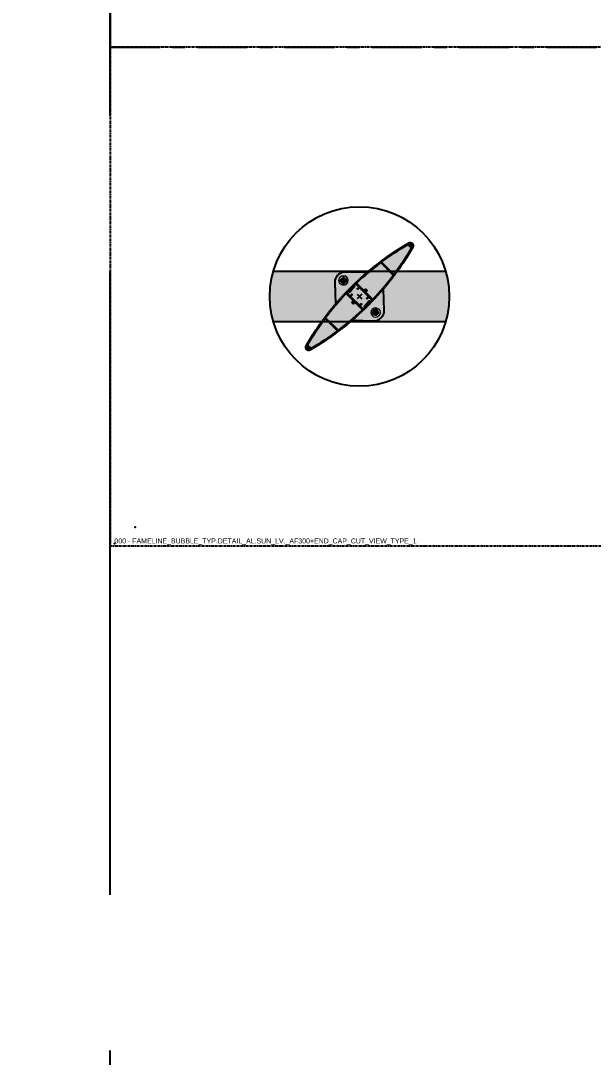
# Model space of a CAD drawing. Header units: millimetres. Extents: x -244126 to 368105, y -173968 to 259060.
# Drawn here: x 158705 to 159853, y -122669 to -120591 of the extents above; entities that cross this region are included whole.
import ezdxf
from ezdxf.xclip import XClip

# ---------------------------------------------------------------- set-up
doc = ezdxf.new("R2010")
doc.units = ezdxf.units.MM
doc.header["$MEASUREMENT"] = 0
doc.header["$XCLIPFRAME"] = 0
doc.linetypes.add('005_GG_TA_LINE', pattern=[13.75, 5, -1.25, 1.25, -1.25, 5])
doc.linetypes.add('HIDDEN', pattern=[9.524999999999999, 6.35, -3.175])
for name, color, linetype in [('000 - H A T C H', 8, 'Continuous'), ('000 - SYMBOL CON', 1, 'Continuous'), ('001 - ASCESSORIES', 1, 'Continuous'), ('A03_SUN LOUVER', 7, 'Continuous')]:
    doc.layers.add(name, color=color, linetype=linetype)
doc.styles.get("Standard").update_dxf_attribs({"font": 'arial.ttf'})

# ---------------------------------------------------------------- blocks, each defined once
blk = doc.blocks.new('*U1777')
at = {"color": 0}
blk.add_wipeout([(3.637978807091713e-12, 50), (3.637978807091713e-12, -50), (2500.0000000000036, -50), (2500.0000000000036, 50)], dxfattribs=at).dxf.layer = '001 - ASCESSORIES'
at = {"layer": '001 - ASCESSORIES', "color": 0}
blk.add_lwpolyline([(3.645084234449314e-12, 50.00000000000001), (3.623767952376511e-12, -49.99999999999999), (2500.000000000003, -50.00000000000016), (2500.000000000003, 49.99999999999983)], close=True, dxfattribs=at)
blk = doc.blocks.new('000 - ASSCESSORIES_FAMELINE_AL.END_CAP_FOR_AF_300_TOP_VIEW_PART_1_of_4')
at = {"layer": '000 - H A T C H'}
h = blk.add_hatch(color=250, dxfattribs=at)
edge = h.paths.add_edge_path()
edge.add_line((44.26472835011374, 23.25153372617945), (14.52266582313227, 54.66245292382609))
edge.add_arc((-0.3262194707072616, 40.44413862827247), 20.55844974400425, 43.75724557493645, 89.09079801459133)
edge.add_line((0, 61), (0, 54.39999996224135))
edge.add_arc((0, 44.99999996876431), 9.399999993477032, -90, 90, ccw=False)
edge.add_line((0, 35.59999997528728), (0, 0))
edge.add_line((0, 0), (150, 0))
edge.add_arc((143.9253125867756, -0.05756107502707097), 6.074960118860481, 0.5428934427453079, 74.97374580631451)
edge.add_arc((5.427125415735645e-11, -536.1842101542244), 561.1842101368545, 74.97302848763162, 85.47596078445538)
at = {"layer": '001 - ASCESSORIES', "color": 0}
blk.add_lwpolyline([(150, 0, 0.3340455848577997), (145.5562401227216, 5.794662744228845, 0.04588564638147995), (44.26472835011373, 23.25153372617933), (14.52266582313314, 54.66245292382519, 0.2004257880829333), (0, 61)], format="xyb", dxfattribs=at)
at = {"layer": '001 - ASCESSORIES', "color": 8, "linetype": 'Continuous', "lineweight": 15}
for radius in [9.399999993477033, 4.499999996877314]:
    blk.add_arc((0, 44.99999996876431), radius, 270, 90, dxfattribs=at)
blk = doc.blocks.new('000 - ASSCESSORIES_FAMELINE_AL.END_CAP_FOR_AF_300_TOP_VIEW')
at = {"layer": '001 - ASCESSORIES', "color": 0}
blk.add_point((0, 0), dxfattribs=at)
at = {"layer": '001 - ASCESSORIES', "color": 0, "xscale": -1}
blk.add_blockref('000 - ASSCESSORIES_FAMELINE_AL.END_CAP_FOR_AF_300_TOP_VIEW_PART_1_of_4', (0, 0), dxfattribs=at)
at = {"layer": '001 - ASCESSORIES', "color": 0}
blk.add_blockref('000 - ASSCESSORIES_FAMELINE_AL.END_CAP_FOR_AF_300_TOP_VIEW_PART_1_of_4', (0, 0), dxfattribs=at)
at = {"layer": '001 - ASCESSORIES', "color": 0, "rotation": 180}
blk.add_blockref('000 - ASSCESSORIES_FAMELINE_AL.END_CAP_FOR_AF_300_TOP_VIEW_PART_1_of_4', (0, 0), dxfattribs=at)
at = {"layer": '001 - ASCESSORIES', "color": 0, "xscale": -1, "rotation": 180}
blk.add_blockref('000 - ASSCESSORIES_FAMELINE_AL.END_CAP_FOR_AF_300_TOP_VIEW_PART_1_of_4', (0, 0), dxfattribs=at)
blk = doc.blocks.new('000 - FAMELINE_AL.SUN_LV_AF_300_CUT_VIEW_PART_1_of_2')
at = {"layer": '000 - H A T C H'}
h = blk.add_hatch(dxfattribs=at)
h.set_pattern_fill('ANSI32', color=256, scale=0.1)
h.set_pattern_definition([(45, (1e-07, 0), (-0.6735192090801867, 0.6735192090801867), []), (45, (0.4490130999976489, 0), (-0.6735192090801867, 0.6735192090801867), [])])
edge = h.paths.add_edge_path()
edge.add_line((-12.69999989999709, -14.5), (-12.69999989999709, -22.96252179788644))
edge.add_arc((-12.39999989999619, -22.96252179788514), 0.3000000000009049, 180.0000000002476, 268.729579930849)
edge.add_arc((1.010724819394682e-07, 536.1842102674107), 559.5842103790587, 268.7295799305708, 269.2112908458474)
edge.add_arc((-7.700000101717837, -23.14700182279376), 0.1999999999846368, 269.2112906221153, 359.9999998045877)
edge.add_line((-7.500000101733201, -23.14700182347588), (-7.500000101733201, -21.33554905166602))
edge.add_arc((-7.300000101733083, -21.33554905166629), 0.2000000000001174, 94.99999999989979, 179.9999999999227, ccw=False)
edge.add_line((-7.317431250282277, -21.13631011204779), (6.384361544324896, -19.93755857253745))
edge.add_line((6.384361544324896, -19.93755857253745), (7.573502437872924, -19.93755857253745))
edge.add_arc((7.573502437872773, -20.13755857254167), 0.2000000000042164, 40.29714280170782, 89.99999999995669, ccw=False)
edge.add_arc((6.963341971657395, -20.65495996967756), 1.000000000185679, -102.31057074687902, 40.29714279829642, ccw=False)
edge.add_line((6.750131329593535, -21.63196622476607), (6.463341971552985, -21.13523248556703))
edge.add_line((6.463341971552985, -21.13523248556703), (-5.413028147479815, -22.17428023481989))
edge.add_arc((-5.40000010173248, -22.77413877649765), 0.599999999999801, 91.24418450716492, 271.0070075805223)
edge.add_line((-5.389455285913606, -23.37404610839076), (-0.6000001017317453, -23.80000011160882))
edge.add_arc((-0.6000001017549951, -24.40000011161049), 0.6000000000016641, -91.93687809869272, 89.99999999777981, ccw=False)
edge.add_arc((1.0000535155541e-07, 536.1842102123957), 561.1842103240335, 254.9671165591227, 269.93667071991433, ccw=False)
edge.add_arc((-143.9999998996585, -4.263800388132184e-12), 6.000000100977642, 105.0328834441222, 254.9671165619929, ccw=False)
edge.add_arc((1.003206904215403e-07, -536.1842102147752), 561.1842103264052, 90.0306457604641, 105.03288344091101, ccw=False)
edge.add_arc((-0.2999996984743082, 24.69991988105383), 0.3000000002147847, 4.1291173147328664e-08, 90.03064580192978, ccw=False)
edge.add_line((3.017404767684638e-07, 24.69991988127003), (3.017404767684638e-07, 24.20157889305665))
edge.add_arc((0.6000003017390402, 24.20157889305504), 0.5999999999985635, 179.9999999998463, 264.9177257110026)
edge.add_line((0.5468486145102022, 23.60393778156504), (4.182792874234258, 23.28057218916365))
edge.add_arc((4.137739819342601, 22.77399263906934), 0.5085790187658414, -85.0000000003829, 84.91772571131582, ccw=False)
edge.add_line((4.182065401465628, 22.26734891701381), (-6.163450113767646, 21.36223359109863))
edge.add_arc((-6.189596836592891, 21.66109200052944), 0.3000000000033566, 210.0000000003152, 275.0000000001255, ccw=False)
edge.add_line((-6.449404457730304, 21.51109200052633), (-7.422896813005388, 23.19723022065227))
edge.add_arc((-7.682704434144409, 23.04723022065147), 0.3000000000035955, 29.9999999997803, 90.78707816440158)
edge.add_arc((9.965100034037278e-08, -536.1842101817648), 559.584210293406, 90.78707816472217, 91.27042006943643)
edge.add_line((-12.40665125846939, 23.26244805454371), (-12.69999989999709, 14.5))
edge.add_arc((-12.399999899996, 14.50000000000182), 0.3000000000010914, 180.0000000003474, 270.0000000003474)
edge.add_line((-12.39999989999418, 14.20000000000073), (-7.799999899995634, 14.20000000000073))
edge.add_arc((-7.799999899996544, 14.10000000000127), 0.0999999999994543, -5.210836206970271e-10, 89.99999999947892, ccw=False)
edge.add_line((-7.699999899997089, 14.10000000000036), (-7.699999899997089, 12.80000000000109))
edge.add_arc((-7.799999899996544, 12.80000000000018), 0.0999999999994543, -89.99999999947892, 5.210836206970271e-10, ccw=False)
edge.add_line((-7.799999899995634, 12.70000000000073), (-12.39999989999418, 12.70000000000073))
edge.add_arc((-12.39999989999573, 12.39999999999936), 0.300000000001365, 89.99999999970484, 179.9999999996004)
edge.add_line((-12.69999989999709, 12.40000000000146), (-12.69999989999709, -12.39999999999964))
edge.add_arc((-12.39999989999509, -12.39999999999873), 0.3000000000020009, 180.0000000001737, 270.0000000001737)
edge.add_line((-12.39999989999418, -12.70000000000073), (-7.799999899995634, -12.69999999999891))
edge.add_arc((-7.799999899996453, -12.79999999999827), 0.09999999999936371, -5.729816621169448e-10, 89.99999999953081, ccw=False)
edge.add_line((-7.699999899997089, -12.79999999999927), (-7.699999899997089, -14.09999999999854))
edge.add_arc((-7.799999899996544, -14.09999999999945), 0.0999999999994543, -89.99999999947892, 5.210836206970271e-10, ccw=False)
edge.add_line((-7.799999899995634, -14.19999999999891), (-12.39999989999418, -14.19999999999891))
edge.add_arc((-12.39999989999509, -14.50000000000091), 0.3000000000020009, 89.9999999998263, 179.9999999998263)
edge = h.paths.add_edge_path(flags=16)
edge.add_arc((-78.03686660911126, 17.62900320166201), 0.3000000000013996, 98.02064417349526, 179.999999999255)
edge.add_line((-78.33686660911266, 17.62900320166591), (-78.33686660915632, -17.62900320165318))
edge.add_arc((-78.03686661012334, -17.62900320249094), 0.2999999990329769, 179.9999998399986, 261.9793556658627)
edge.add_arc((1.011249963767114e-07, 536.1842102251926), 559.5842103368594, 261.9793558258327, 268.4631431674327)
edge.add_arc((-14.9999998999993, -22.89881396002464), 0.3000000000022138, 268.463143167099, 359.9999999997374)
edge.add_line((-14.69999989999709, -22.89881396002602), (-14.69999989999709, -3.162277660168911))
edge.add_arc((-15.69999989999796, -3.162277660167817), 1.000000000000865, 359.9999999999374, 475.3769335251397)
edge.add_arc((-17.19999989999596, -9.003686685105095e-12), 2.499999999989634, 217.8374797629646, 295.3769335252099, ccw=False)
edge.add_arc((-18.93745850881503, -1.349532357017301), 0.299999999996024, 120.0000000009928, 217.8374797640897, ccw=False)
edge.add_line((-19.08745850881754, -1.089724735888012), (-18.91245427895122, -0.9886859966627526))
edge.add_arc((-18.76245427895245, -1.248493617795285), 0.2999999999969645, 38.626926558658226, 120.00000000006489, ccw=False)
edge.add_arc((-17.19999989999382, -2.733837969105814e-12), 1.700000000001968, 218.6269265584073, 501.3730734411999)
edge.add_arc((-18.76245427894987, 1.248493617802246), 0.3000000000027082, 239.9999999999994, 321.373073441406, ccw=False)
edge.add_line((-18.91245427895122, 0.9886859966645716), (-19.08745850881754, 1.089724735888012))
edge.add_arc((-18.93745850881736, 1.349532357021483), 0.299999999998478, 142.1625202368455, 239.9999999997925, ccw=False)
edge.add_arc((-17.19999989999893, 3.502309553482519e-12), 2.499999999997521, 64.62306647480051, 142.1625202369634, ccw=False)
edge.add_arc((-15.69999989999738, 3.162277660168726), 1.00000000000029, 244.6230664748082, 360.0000000000106)
edge.add_line((-14.69999989999709, 3.162277660168911), (-14.69999989999709, 22.89881396002602))
edge.add_arc((-14.9999998999993, 22.89881396002464), 0.3000000000022123, 2.625865944996915e-10, 91.53685683290105)
edge.add_arc((9.979628146083996e-08, -536.1842102099766), 559.5842103216132, 91.53685683247308, 98.02064417407306)
edge = h.paths.add_edge_path(flags=16)
edge.add_arc((-141.9130206551788, -3.965039364096049), 1.110763524366557, 122.0267026727237, 248.7928853530536, ccw=False)
edge.add_arc((-143.4475707621703, -1.260937655902352), 1.999999999982232, 298.212829105697, 320.9152797126032)
edge.add_arc((-142.0503845381477, -2.395781546196623), 0.1999999999997857, 320.9152797125727, 420.0000000002483)
edge.add_line((-141.9503845381485, -2.222576465439488), (-143.7690910978643, -1.172545743605951))
edge.add_arc((-144.9999998999922, -2.909563241174092e-12), 1.699999999999228, 43.60896063099341, 316.39103936936215, ccw=False)
edge.add_line((-143.7690910978716, 1.17254574360777), (-141.9503845381413, 2.22257646543585))
edge.add_arc((-142.0503845381398, 2.395781546197423), 0.200000000003344, 299.9999999989749, 399.0847202856335)
edge.add_arc((-143.447570762173, 1.260937655885139), 2.00000000000531, 39.084720287428, 61.78717089433421)
edge.add_arc((-141.9130206561253, 3.965039364300599), 1.110763524031073, 111.20711469428491, 237.97329737448348, ccw=False)
edge.add_arc((9.747067508669716e-08, -536.1842101997086), 559.5842103111183, 98.2379621871205, 104.73344099622571, ccw=False)
edge.add_arc((-80.13686660911428, 17.32903309062183), 0.3000000000016116, 3.8608050090260804e-10, 98.23796218753728, ccw=False)
edge.add_line((-79.83686660911266, 17.32903309062385), (-79.83686660915632, -17.32903309061476))
edge.add_arc((-80.13686660915397, -17.32903309061443), 0.2999999999976524, 261.7620378129924, 359.9999999999376, ccw=False)
edge.add_arc((9.431794012471073e-08, 536.1842101843636), 559.5842102954743, 255.2665590038648, 261.76203781297, ccw=False)
blk.add_point((-6.410457193851516e-10, -3.274180926382542e-10))
at = {"layer": 'A03_SUN LOUVER', "color": 0}
for points in [[(-12.69999989999709, -14.5), (-12.69999989999709, -22.96252179788644, 0.4077340483819051), (-12.40665125887684, -23.26244805453098, 0.002101863473810399), (-7.702753129867085, -23.34698287397077, 0.4182511765308896), (-7.500000101733201, -23.14700182347588), (-7.500000101733201, -21.33554905166602, -0.3888787318531037), (-7.317431250282277, -21.13631011204779), (6.384361544324896, -19.93755857253745), (7.573502437872924, -19.93755857253745, -0.2203348001535735), (7.726042554385606, -20.00820822327296, -0.7173014346399149), (6.750131329593535, -21.63196622476607), (6.463341971552985, -21.13523248556703), (-5.413028147479815, -22.17428023481989, 0.9979323798598794), (-5.389455285913606, -23.37404610839076), (-0.6000001017317457, -23.80000011160882, -1.017046923230914), (-0.6202791788681109, -24.99965731287921, -0.06541004824665045), (-145.5562401501309, -5.794662845635685, -0.7668711655260156), (-145.5562401507494, 5.794662845461062, -0.06555326848878645), (-0.3001601595104487, 24.99991983835571, -0.4143702306790109), (3.017404767684638e-07, 24.69991988127003), (3.017404767684638e-07, 24.20157889305665, 0.3884655114578036), (0.5468486145102022, 23.60393778156504), (4.182792874234258, 23.28057218916365, -0.915670971886964), (4.182065401465628, 22.26734891701381), (-6.163450113767646, 21.36223359109863, -0.2914734195851912), (-6.449404457730304, 21.51109200052633), (-7.422896813005388, 23.19723022065227, 0.2716334435158138), (-7.686825436162359, 23.34720191489032, 0.002108980039294419), (-12.40665125846939, 23.26244805454371), (-12.69999989999709, 14.5, 0.414213562373095), (-12.39999989999418, 14.20000000000073), (-7.799999899995634, 14.20000000000073, -0.414213562373095), (-7.699999899997089, 14.10000000000036), (-7.699999899997089, 12.80000000000109, -0.414213562373095), (-7.799999899995634, 12.70000000000073), (-12.39999989999418, 12.70000000000073, 0.4142135623725622), (-12.69999989999709, 12.40000000000146), (-12.69999989999709, -12.39999999999964, 0.414213562373095), (-12.39999989999418, -12.70000000000073), (-7.799999899995634, -12.69999999999891, -0.4142135623736278), (-7.699999899997089, -12.79999999999927), (-7.699999899997089, -14.09999999999854, -0.414213562373095), (-7.799999899995634, -14.19999999999891), (-12.39999989999418, -14.19999999999891, 0.414213562373095)], [(-78.0787255773765, 17.92606855941449, 0.3737820138691924), (-78.33686660911266, 17.62900320166591), (-78.33686660915632, -17.62900320165318, 0.3737820138697105), (-78.07872557908635, -17.92606855916711, 0.02829840943868344), (-15.00804589864932, -23.19870604379321, 0.4220919004688908), (-14.69999989999709, -22.89881396002602), (-14.69999989999709, -3.162277660168911, 0.5507604245865321), (-16.12857132856956, -2.258769757261689, -0.3518586728565229), (-19.17438468273834, -1.533559496612725, -0.4548701274340908), (-19.08745850881754, -1.089724735888012), (-18.91245427895122, -0.9886859966627526, -0.3707699816195648), (-18.5280861221116, -1.061219575127325, 2.853402154542438), (-18.52808612210432, 1.061219575130963, -0.3707699816195648), (-18.91245427895122, 0.9886859966645716), (-19.08745850881754, 1.089724735888012, -0.4548701274333012), (-19.17438468274562, 1.533559496614544, -0.3518586728561191), (-16.12857132856956, 2.258769757263508, 0.5507604245865323), (-14.69999989999709, 3.162277660168911), (-14.69999989999709, 22.89881396002602, 0.4220919004688907), (-15.00804589864932, 23.19870604379321, 0.02829840943868338)], [(-142.314828627569, -5.000580749259825, -0.6174087660379708), (-142.5020745905866, -3.023332898023, 0.09938340767067787), (-141.8951416243661, -2.521875311786062, 0.4614546159246116), (-141.9503845381485, -2.222576465439488), (-143.7690910978643, -1.172545743605951, -2.499611480493453), (-143.7690910978716, 1.17254574360777), (-141.9503845381413, 2.22257646543585, 0.4614546159191981), (-141.8951416243516, 2.521875311784243, 0.09938340767067784), (-142.5020745905793, 3.023332898026638, -0.6174087660371858), (-142.3148286292497, 5.00058074881963, -0.02834946401474949), (-80.17985201719497, 17.62593754443333, -0.4569807975653656), (-79.83686660911266, 17.32903309062385), (-79.83686660915632, -17.32903309061476, -0.4569807975642661), (-80.17985201723135, -17.62593754442241, -0.02834946401474949)]]:
    blk.add_lwpolyline(points, format="xyb", close=True, dxfattribs=at)
blk = doc.blocks.new('000 - FAMELINE_AL.SUN_LV_AF_300_CUT_VIEW')
at = {"layer": 'Defpoints', "color": 250}
for p, q in [((6.923684722735746, 0), (-6.923684722735746, 0)), ((0, 6.923684722735746), (0, -6.923684722735746))]:
    blk.add_line(p, q, dxfattribs=at)
at = {"layer": 'A03_SUN LOUVER', "color": 0}
blk.add_blockref('000 - FAMELINE_AL.SUN_LV_AF_300_CUT_VIEW_PART_1_of_2', (-1.000078668766946e-07, 3.274180926382542e-10), dxfattribs=at)
at = {"layer": 'A03_SUN LOUVER', "color": 0, "rotation": 180}
blk.add_blockref('000 - FAMELINE_AL.SUN_LV_AF_300_CUT_VIEW_PART_1_of_2', (1.000078677246014e-07, -3.274180926382419e-10), dxfattribs=at)
blk = doc.blocks.new('*U1668')
at = {"layer": '001 - ASCESSORIES', "color": 0, "rotation": 45.00000000000001}
blk.add_blockref('000 - ASSCESSORIES_FAMELINE_AL.END_CAP_FOR_AF_300_TOP_VIEW', (-2.947915089361279e-08, 7.116896589460294e-08), dxfattribs=at)
at = {"layer": 'A03_SUN LOUVER', "color": 3, "rotation": 45.00000000000001}
blk.add_blockref('000 - FAMELINE_AL.SUN_LV_AF_300_CUT_VIEW', (-2.94785881724756e-08, 7.116952861574014e-08), dxfattribs=at)
blk = doc.blocks.new('000 - DYNAMIC_VIEW_ASSCESSORIES_FLAT_HEAD_SELF_DRILLING_SCREW_No.8_TOP_VIEW')
at = {"layer": '000 - H A T C H'}
h = blk.add_hatch(color=250, dxfattribs=at)
h.dxf.hatch_style = 1
edge = h.paths.add_edge_path()
edge.add_arc((2.273738077251244e-10, 0), 5.4, 0, 360)
at = {"layer": '001 - ASCESSORIES', "color": 0}
for p, q in [((-1.259695539824571, 0.685227454828527), (-4.544373720146394, 0.685227454828527)), ((-0.6852274546011532, 4.544373719847113), (-0.6852274546011532, 1.259695539792797)), ((0.6852274550559008, 1.259695539792797), (0.6852274550559008, 4.544373719847113)), ((4.544373720078665, 0.685227454828527), (1.259695539756843, 0.685227454828527)), ((-4.544373720146394, -0.685227454828527), (-1.259695539824571, -0.685227454828527)), ((-0.6852274546011532, -1.259695540051945), (-0.6852274546011532, -4.54437372011462)), ((0.6852274550559008, -4.54437372011462), (0.6852274550559008, -1.259695540051945)), ((1.259695539756843, -0.685227454828527), (4.544373720078665, -0.685227454828527))]:
    blk.add_line(p, q, dxfattribs=at)
blk.add_circle((2.273738077251244e-10, 0), 5.4, dxfattribs=at)
for centre, radius, start, end in [((2.273738077251244e-10, 0), 4.595744680851064, 171.4252019011913, 188.5747980988086), ((-1.259695539824571, 1.259695539792797), 0.574468085106383, 270, 0), ((2.273738077251244e-10, 0), 4.595744680851064, 81.42520190129437, 98.57479809870566), ((1.259695539756843, 1.259695539792797), 0.574468085106383, 180, 270), ((2.273738077251244e-10, 0), 4.595744680851064, 351.4252019011913, 8.574798098808694), ((-1.259695539824571, -1.259695540051945), 0.574468085106383, 0, 90), ((2.273738077251244e-10, 0), 4.595744680851064, 261.4252019012943, 278.5747980987056), ((1.259695539756843, -1.259695540051945), 0.574468085106383, 90, 180)]:
    blk.add_arc(centre, radius, start, end, dxfattribs=at)
at = {"layer": 'Defpoints', "color": 250, "linetype": 'HIDDEN'}
for p, q in [((-8.617021276556464, 0), (8.617021276488735, 0)), ((2.273738077251244e-10, 8.617021276779656), (2.273738077251244e-10, -8.617021276261362))]:
    blk.add_line(p, q, dxfattribs=at)
blk = doc.blocks.new('*U4280')
at = {"layer": '001 - ASCESSORIES', "color": 0}
blk.add_blockref('000 - DYNAMIC_VIEW_ASSCESSORIES_FLAT_HEAD_SELF_DRILLING_SCREW_No.8_TOP_VIEW', (-6.984919309616089e-10, 0), dxfattribs=at)
blk = doc.blocks.new('000 - FAMELINE_BUBBLE_TYP.DETAIL_AL.SUN_LV._AF300+END_CAP_CUT_VIEW_TYPE_1')
at = {"color": 2}
ref = blk.add_blockref('*U1777', (-2299.999999899355, 2.270098775625229e-09), dxfattribs=at)
XClip(ref).set_block_clipping_path([(2274.3833292214026, 178.1678594673945), (2225.2252977702547, 163.7337590926399), (2182.1250680004428, 136.0349233125931), (2148.5743642009816, 97.31534707083418), (2127.2912648599845, 50.71186016028399), (2120.000000110594, -7.117331540224212e-08), (2127.2912648599845, -50.71186030263064), (2148.5743642009816, -97.31534721318084), (2182.1250680004428, -136.0349234549398), (2225.225297770254, -163.7337592349867), (2274.3833292214026, -178.1678596097413), (2325.616670999785, -178.1678596097413), (2374.7747024509335, -163.7337592349868), (2417.874932220745, -136.0349234549401), (2451.4256360202066, -97.31534721318124), (2472.7087353612037, -50.71186030263108), (2480.000000110594, -7.117378121345814e-08), (2472.7087353612037, 50.711860160283564), (2451.425636020207, 97.31534707083378), (2417.874932220746, 136.0349233125928), (2374.774702450934, 163.7337590926397), (2325.616670999786, 178.1678594673944)])
at = {"layer": '000 - H A T C H'}
h = blk.add_hatch(dxfattribs=at)
h.set_pattern_fill('DOTS', color=8, scale=25)
h.set_pattern_definition([(0, (0, 0), (0.78125, 1.5625), [0, -1.5625])])
edge = h.paths.add_edge_path()
edge.add_arc((2.112392394337803e-07, -6.890331860631704e-08), 180.0000000000007, 163.8723797632559, 196.1276201895775)
edge.add_line((-172.9161644672477, -49.9999999977299), (172.9161648897243, -49.99999999773097))
edge.add_arc((2.112392394337803e-07, -6.890331860631704e-08), 180.0000000000007, 343.8723798104222, 376.1276202367439)
edge.add_line((172.9161648485642, 50.0000000022701), (-172.9161644260868, 50.00000000227009))
at = {"layer": '000 - SYMBOL CON', "color": 2, "linetype": 'ByBlock'}
blk.add_circle((2.112392394337803e-07, -6.890331860631704e-08), 180, dxfattribs=at)
at = {"color": 3}
blk.add_blockref('*U1668', (1.40065822051838e-07, 2.270098775625229e-09), dxfattribs=at)
at = {"layer": '001 - ASCESSORIES'}
for p in [(-31.81980505966749, 31.81980520224897), (31.81980520247816, -31.81980506014224)]:
    blk.add_blockref('*U4280', p, dxfattribs=at)
blk = doc.blocks.new('*U1760')
at = {"color": 0, "linetype": '005_GG_TA_LINE'}
blk.add_lwpolyline([(0, 0), (1000, 0), (1000, 1000), (0, 1000)], close=True, dxfattribs=at)
for p in [(50, 37.5), (8.581742425833, 4.877933635547379)]:
    blk.add_point(p, dxfattribs=at)
blk.add_attdef('NAMEBLK', (8.581742425833, 4.877933635547379), '', height=10, dxfattribs=at)
blk = doc.blocks.new('*U4692')
at = {"color": 0, "linetype": '005_GG_TA_LINE'}
blk.add_lwpolyline([(0, 0), (110.2479948830674, 0), (110.2479948830674, 30), (0, 30)], close=True, dxfattribs=at)
blk.add_attdef('NAMEBLK', (8.581742425833, 4.877933635547379), '', height=10, dxfattribs=at)
blk = doc.blocks.new('*U4694')
at = {"color": 0, "linetype": '005_GG_TA_LINE'}
blk.add_lwpolyline([(0, 0), (150, 1.364242052659392e-12), (150, 30.00000000000136), (0, 30)], close=True, dxfattribs=at)
for p in [(50, 37.5), (8.581742425833, 4.877933635547379)]:
    blk.add_point(p, dxfattribs=at)
blk.add_attdef('NAMEBLK', (8.581742425833, 4.877933635547379), '', height=10, dxfattribs=at)

msp = doc.modelspace()

# ---------------------------------------------------------------- block references
at = {"color": 3}
msp.add_blockref('000 - FAMELINE_BUBBLE_TYP.DETAIL_AL.SUN_LV._AF300+END_CAP_CUT_VIEW_TYPE_1', (159384.1014950252, -121143.8000882451), dxfattribs=at)
at = {"layer": '001 - ASCESSORIES', "linetype": '005_GG_TA_LINE', "xscale": 250, "yscale": 250, "zscale": 250, "rotation": 90}
msp.add_blockref('*U4692', (158884.1014950252, -146405.798809012), dxfattribs=at)
at = {"layer": '001 - ASCESSORIES', "linetype": '005_GG_TA_LINE', "xscale": 20, "yscale": 20, "zscale": 20}
msp.add_blockref('*U4694', (158884.1014950252, -120643.8000882451), dxfattribs=at).add_auto_attribs({'NAMEBLK': 'AEROFOIL'})

# ---------------------------------------------------------------- next in the draw order: block references
at = {"layer": '001 - ASCESSORIES', "linetype": '005_GG_TA_LINE'}
msp.add_blockref('*U1760', (158884.1014950252, -121643.8000882451), dxfattribs=at).add_auto_attribs({'NAMEBLK': '000 - FAMELINE_BUBBLE_TYP.DETAIL_AL.SUN_LV._AF300+END_CAP_CUT_VIEW_TYPE_1'})

doc.saveas('drawing.dxf')
